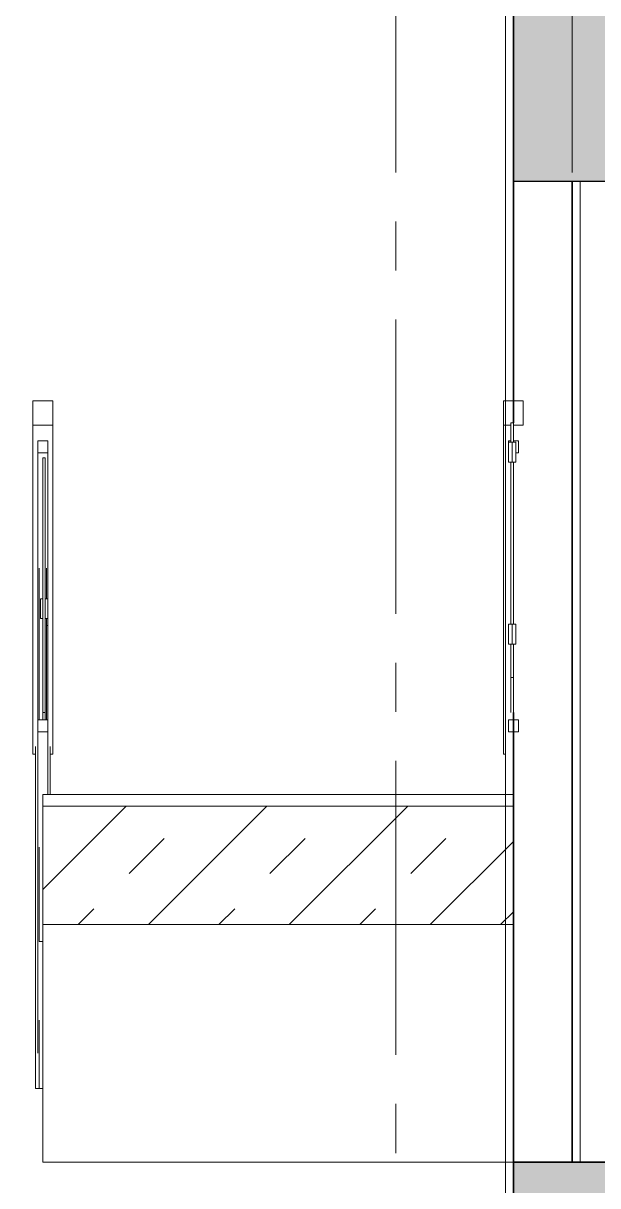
# Model space of a CAD drawing. Header units: millimetres. Extents: x 1373 to 40779, y 1939 to 6439.
# Drawn here: x 25109.3 to 25255.8, y 4169.7 to 4466.1 of the extents above; entities that cross this region are included whole.
import ezdxf

# ---------------------------------------------------------------- set-up
doc = ezdxf.new("R2010")
doc.units = ezdxf.units.MM
doc.linetypes.add('IMPORT-CENTER2', pattern=[112.5, 75, -12.5, 12.5, -12.5])
for name, color, linetype, lineweight in [('A-DETL', 6, 'Continuous', 30), ('A-DETL-GENF', 92, 'Continuous', 18), ('A-FLOR-FNSH', 192, 'Continuous', 35), ('A-FLOR-HRAL', 11, 'Continuous', 18), ('A-WALL', 20, 'Continuous', 9), ('A-WALL-FNSH', 113, 'Continuous', 18), ('S-GRID', 252, 'IMPORT-CENTER2', 5), ('S-STRS', 31, 'Continuous', 18)]:
    doc.layers.add(name, color=color, linetype=linetype, lineweight=lineweight)

msp = doc.modelspace()

# ---------------------------------------------------------------- hatches: boundary and pattern name
at = {"layer": 'A-DETL-GENF'}
h = msp.add_hatch(dxfattribs=at)
h.set_pattern_fill('ANSI33', color=153, style=0)
h.paths.add_polyline_path([(25859.6, 3863.76), (26010.6, 3863.76), (26010.6, 3875.76), (25234.31, 3875.76), (25234.31, 3825.76), (25259.31, 3825.76), (25259.31, 3863.76), (25834.6, 3863.76), (25834.6, 3825.76), (25859.6, 3825.76)])
h.paths.add_polyline_path([(25859.6, 4163.76), (26010.6, 4163.76), (26010.6, 4175.76), (25234.31, 4175.76), (25234.31, 4125.76), (25259.31, 4125.76), (25259.31, 4163.76), (25834.6, 4163.76), (25834.6, 4125.76), (25859.6, 4125.76)])
h.paths.add_polyline_path([(25859.6, 4463.76), (26010.6, 4463.76), (26010.6, 4475.76), (25234.31, 4475.76), (25234.31, 4425.76), (25259.31, 4425.76), (25259.31, 4463.76), (25834.6, 4463.76), (25834.6, 4425.76), (25859.6, 4425.76)])
h.paths.add_polyline_path([(25859.6, 4763.76), (26010.6, 4763.76), (26010.6, 4775.76), (25234.31, 4775.76), (25106.85, 4775.76), (25106.85, 4763.76), (25234.31, 4763.76), (25234.31, 4725.76), (25259.31, 4725.76), (25259.31, 4763.76), (25834.6, 4763.76), (25834.6, 4725.76), (25859.6, 4725.76)])

# ---------------------------------------------------------------- linework, layer by layer
at = {"layer": 'A-DETL'}
for points in [[(25234.31, 4475.76), (26010.6, 4475.76), (26010.6, 4463.76), (25859.6, 4463.76), (25859.6, 4425.76), (25834.6, 4425.76), (25834.6, 4463.76), (25259.31, 4463.76), (25259.31, 4425.76), (25234.31, 4425.76), (25234.31, 4475.76)], [(25234.31, 4175.76), (26010.6, 4175.76), (26010.6, 4163.76), (25859.6, 4163.76), (25859.6, 4125.76), (25834.6, 4125.76), (25834.6, 4163.76), (25259.31, 4163.76), (25259.31, 4125.76), (25234.31, 4125.76), (25234.31, 4175.76)]]:
    msp.add_lwpolyline(points, dxfattribs=at)
at = {"layer": 'A-FLOR-FNSH', "color": 250}
msp.add_line((25995.59, 4175.76), (25249.31, 4175.76), dxfattribs=at)
at = {"layer": 'A-FLOR-HRAL'}
for p, q in [((25116.85, 4369.82), (25111.77, 4369.82)), ((25111.77, 4369.82), (25111.77, 4363.64)), ((25116.85, 4363.64), (25116.85, 4369.82)), ((25236.85, 4369.82), (25231.77, 4369.82)), ((25231.77, 4369.82), (25231.77, 4363.64)), ((25236.85, 4363.64), (25236.85, 4369.82)), ((25111.77, 4363.64), (25111.77, 4279.76)), ((25111.77, 4363.64), (25116.85, 4363.64)), ((25116.85, 4363.64), (25116.85, 4279.76)), ((25231.77, 4363.64), (25231.77, 4279.76)), ((25231.77, 4363.64), (25233.67, 4363.64)), ((25233.67, 4364.27), (25233.67, 4359.29)), ((25234.31, 4364.27), (25233.67, 4364.27)), ((25234.31, 4359.29), (25234.31, 4364.27)), ((25234.31, 4363.64), (25236.85, 4363.64)), ((25115.58, 4359.66), (25113.04, 4359.66)), ((25113.04, 4359.66), (25113.04, 4356.57)), ((25115.58, 4356.57), (25115.58, 4359.66)), ((25233.67, 4359.66), (25233.04, 4359.66)), ((25233.04, 4359.66), (25233.04, 4359.29)), ((25233.04, 4359.29), (25233.04, 4354.21)), ((25234.94, 4359.29), (25233.04, 4359.29)), ((25235.58, 4359.66), (25234.31, 4359.66)), ((25234.94, 4354.21), (25234.94, 4359.29)), ((25235.58, 4356.57), (25235.58, 4359.66)), ((25113.04, 4356.57), (25113.04, 4288.54)), ((25113.04, 4356.57), (25115.58, 4356.57)), ((25114.94, 4355.3), (25114.31, 4355.3)), ((25114.31, 4355.3), (25114.31, 4290.36)), ((25114.94, 4290.36), (25114.94, 4355.3)), ((25115.58, 4356.57), (25115.58, 4319.39)), ((25234.94, 4354.21), (25233.04, 4354.21)), ((25233.67, 4354.21), (25233.67, 4312.91)), ((25234.31, 4312.91), (25234.31, 4354.21)), ((25234.94, 4356.57), (25235.58, 4356.57)), ((25113.35, 4288.54), (25113.35, 4327.18)), ((25115.26, 4319.39), (25115.26, 4327.18)), ((25114.31, 4319.39), (25113.67, 4319.39)), ((25113.67, 4319.39), (25113.67, 4314.31)), ((25115.58, 4319.39), (25114.94, 4319.39)), ((25115.58, 4314.31), (25115.58, 4319.39)), ((25113.67, 4314.31), (25114.31, 4314.31)), ((25114.94, 4314.31), (25115.58, 4314.31)), ((25115.26, 4288.54), (25115.26, 4314.33)), ((25115.26, 4312.55), (25115.58, 4312.55)), ((25115.58, 4314.31), (25115.58, 4312.55)), ((25115.58, 4312.55), (25115.58, 4288.54)), ((25233.04, 4312.91), (25233.04, 4307.83)), ((25234.94, 4312.91), (25233.04, 4312.91)), ((25234.94, 4307.83), (25234.94, 4312.91)), ((25234.94, 4307.83), (25233.04, 4307.83)), ((25233.67, 4307.83), (25233.67, 4299.33)), ((25234.31, 4299.33), (25234.31, 4307.83)), ((25233.67, 4299.33), (25233.67, 4290.36)), ((25234.31, 4299.33), (25233.67, 4299.33)), ((25234.31, 4290.36), (25234.31, 4299.33)), ((25114.31, 4290.36), (25114.94, 4290.36)), ((25114.31, 4288.54), (25114.31, 4290.36)), ((25114.94, 4290.36), (25114.94, 4288.54)), ((25115.58, 4288.54), (25113.04, 4288.54)), ((25113.04, 4288.54), (25113.04, 4285.45)), ((25115.58, 4285.45), (25115.58, 4288.54)), ((25235.58, 4288.54), (25233.04, 4288.54)), ((25233.04, 4288.54), (25233.04, 4285.45)), ((25235.58, 4285.45), (25235.58, 4288.54)), ((25113.04, 4285.45), (25115.58, 4285.45)), ((25113.04, 4285.45), (25113.04, 4203.56)), ((25115.58, 4285.45), (25115.58, 4269.51)), ((25233.04, 4285.45), (25235.58, 4285.45)), ((25112.4, 4194.51), (25112.4, 4281.75)), ((25116.21, 4269.51), (25116.21, 4281.75)), ((25112.4, 4279.76), (25111.77, 4279.76)), ((25116.85, 4279.76), (25116.21, 4279.76)), ((25232.31, 4279.76), (25231.77, 4279.76)), ((25113.35, 4232.01), (25113.35, 4256.06)), ((25113.35, 4232.01), (25114.31, 4232.01)), ((25113.35, 4194.51), (25113.35, 4211.96)), ((25112.4, 4194.51), (25113.35, 4194.51)), ((25113.35, 4194.51), (25114.31, 4194.51))]:
    msp.add_line(p, q, dxfattribs=at)
at = {"layer": 'A-FLOR-HRAL', "linetype": 'Continuous'}
for p, q in [((25233.99, 4354.21), (25233.99, 4359.29)), ((25114.31, 4319.39), (25114.31, 4327.18)), ((25114.31, 4288.54), (25114.31, 4314.31)), ((25233.99, 4307.83), (25233.99, 4312.91)), ((25114.31, 4232.01), (25114.31, 4256.06)), ((25114.31, 4194.51), (25114.31, 4211.96))]:
    msp.add_line(p, q, dxfattribs=at)
at = {"layer": 'A-WALL', "lineweight": 35}
for p, q in [((25234.31, 4584.27), (25234.31, 4364.27)), ((25249.31, 4425.76), (25249.31, 4175.76)), ((25234.31, 4290.36), (25234.31, 4057.76)), ((25234.31, 4175.76), (25249.31, 4175.76))]:
    msp.add_line(p, q, dxfattribs=at)
at = {"layer": 'A-WALL-FNSH', "color": 7, "lineweight": 9}
for p, q in [((25232.31, 4763.76), (25232.31, 3275.76)), ((25251.31, 4175.76), (25251.31, 4425.76)), ((25232.31, 4175.76), (25234.31, 4175.76))]:
    msp.add_line(p, q, dxfattribs=at)
at = {"layer": 'S-GRID', "lineweight": 18}
for p, q in [((25204.31, 2740.57), (25204.31, 5601.39)), ((25249.31, 2740.57), (25249.31, 5601.39))]:
    msp.add_line(p, q, dxfattribs=at)
at = {"layer": 'S-STRS'}
for p, q in [((25234.31, 4269.51), (25114.31, 4269.51)), ((25114.31, 4269.51), (25114.31, 4266.51)), ((25234.31, 4266.51), (25234.31, 4269.51)), ((25234.31, 4266.51), (25114.31, 4266.51)), ((25114.31, 4266.51), (25114.31, 4236.29)), ((25114.31, 4266.51), (25234.31, 4266.51)), ((25234.31, 4236.29), (25234.31, 4266.51)), ((25114.31, 4236.29), (25234.31, 4236.29)), ((25114.31, 4229.5), (25114.31, 4236.29)), ((25114.31, 4210.75), (25114.31, 4229.5)), ((25114.31, 4192), (25114.31, 4210.75)), ((25114.31, 4175.76), (25114.31, 4192)), ((25232.31, 4175.76), (25114.31, 4175.76))]:
    msp.add_line(p, q, dxfattribs=at)
at = {"layer": 'S-STRS', "linetype": 'Continuous'}
for p, q in [((25114.31, 4245.28), (25135.54, 4266.51)), ((25141.24, 4236.29), (25171.46, 4266.51)), ((25177.16, 4236.29), (25207.38, 4266.51)), ((25136.3, 4249.31), (25145.29, 4258.29)), ((25172.23, 4249.31), (25181.21, 4258.29)), ((25208.15, 4249.31), (25217.13, 4258.29)), ((25213.08, 4236.29), (25234.31, 4257.51)), ((25123.28, 4236.29), (25127.32, 4240.33)), ((25159.2, 4236.29), (25163.25, 4240.33)), ((25195.12, 4236.29), (25199.17, 4240.33)), ((25231.04, 4236.29), (25234.31, 4239.55))]:
    msp.add_line(p, q, dxfattribs=at)

doc.saveas('drawing.dxf')
